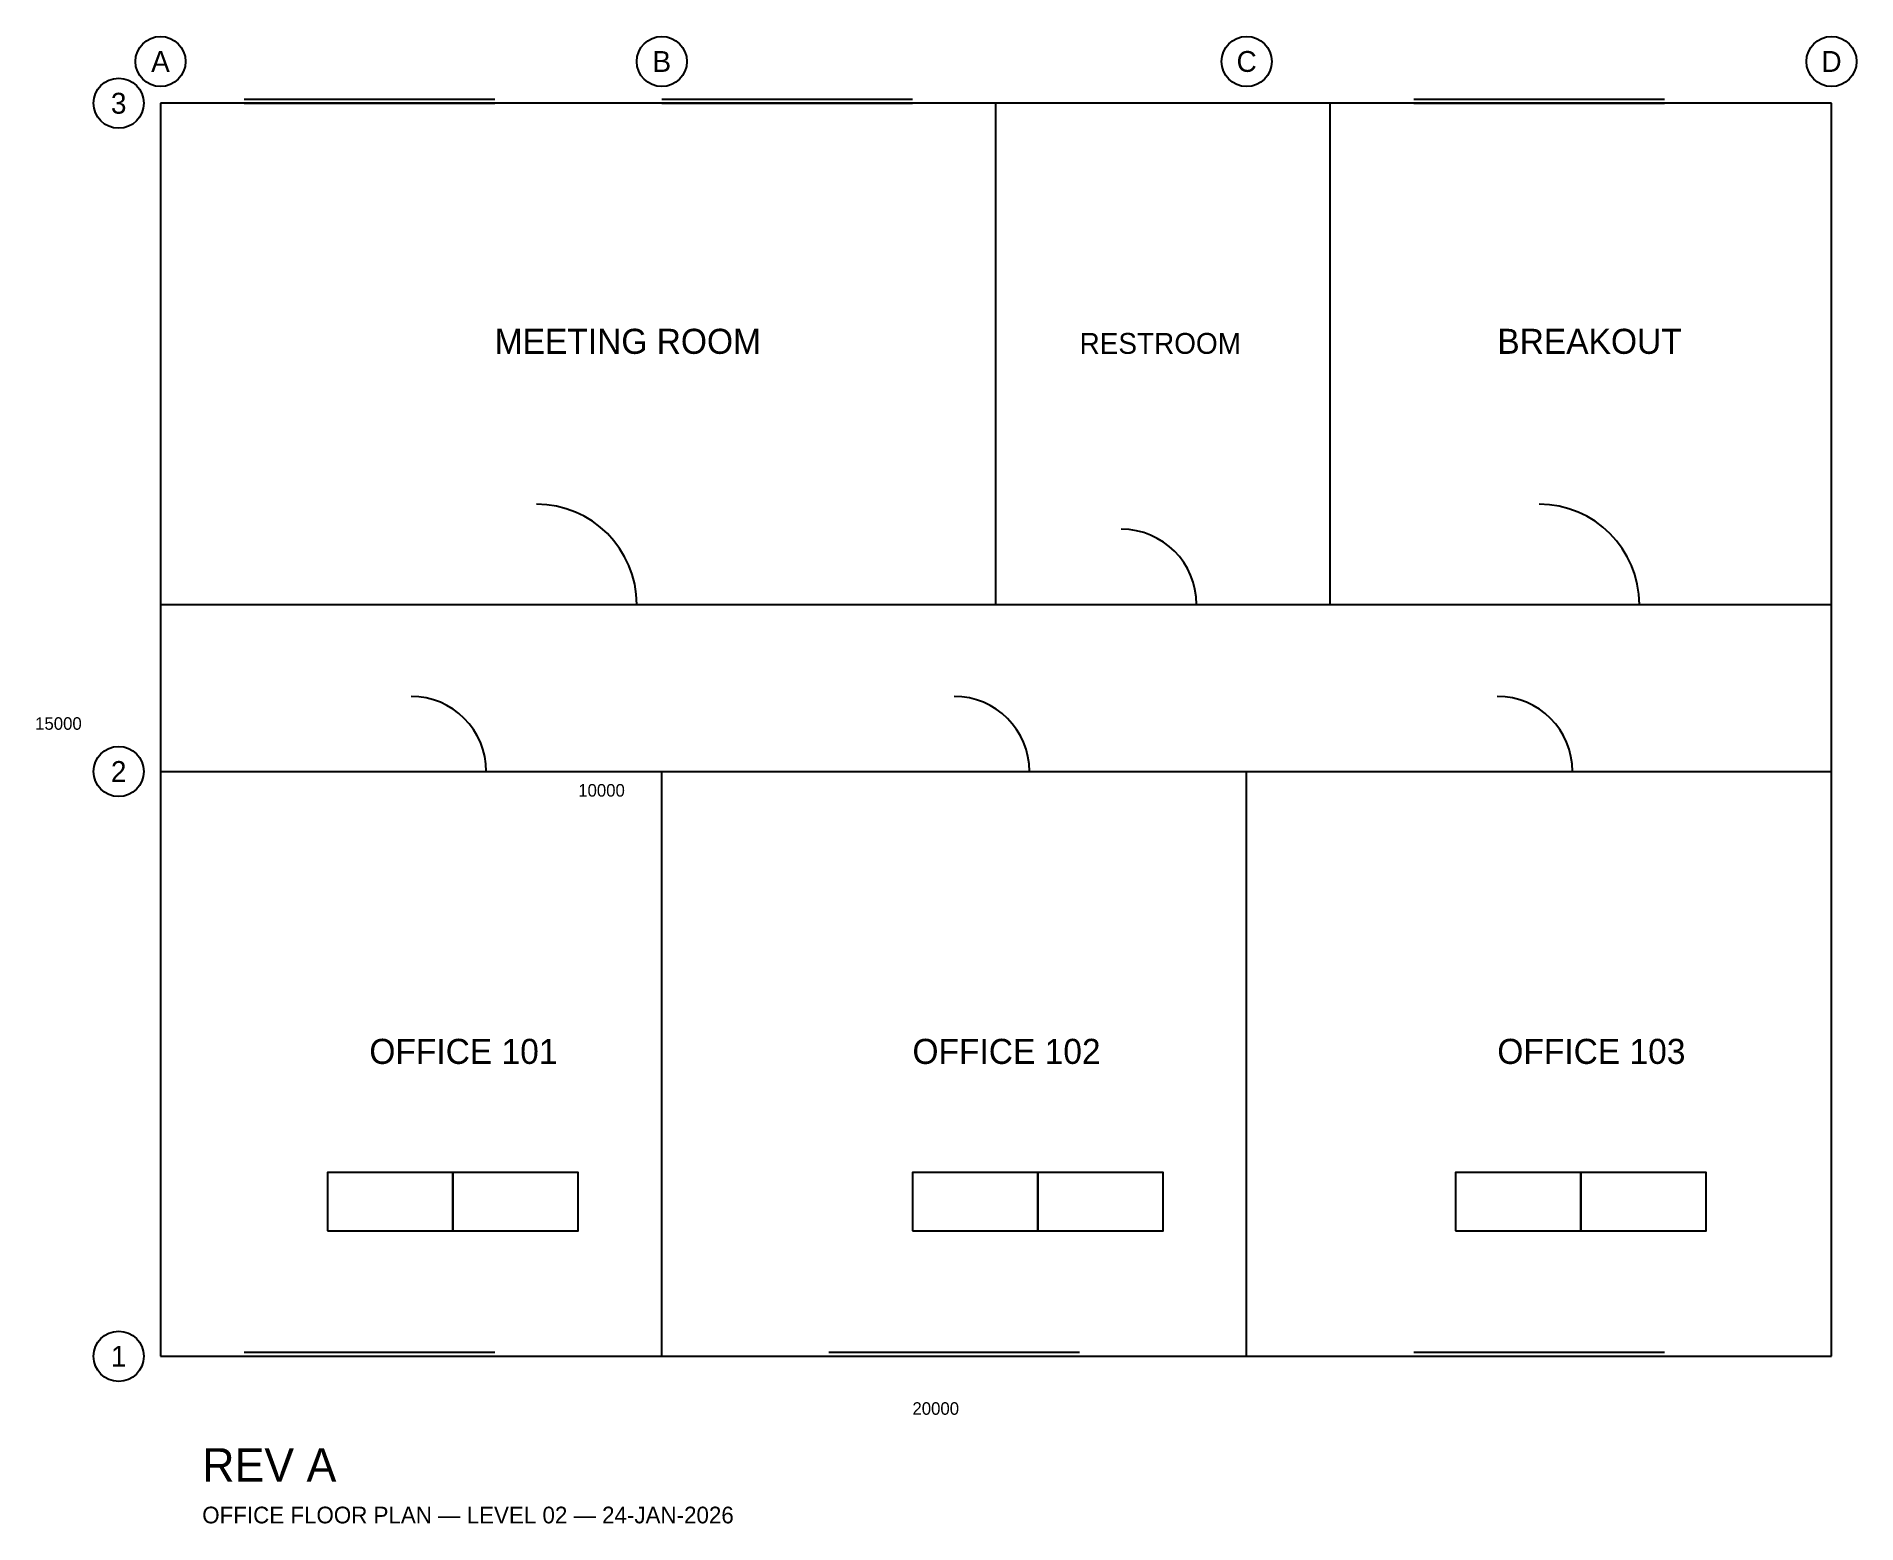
# Model space of a CAD drawing. Header units: metres. Extents: x -1485 to 20300, y -2003 to 15800.
import ezdxf
from ezdxf.enums import TextEntityAlignment as Align

# ---------------------------------------------------------------- set-up
doc = ezdxf.new("R2010")
doc.units = ezdxf.units.M
for name, color, linetype in [('A-ANNO', 2, 'Continuous'), ('A-DIMS', 1, 'Continuous'), ('A-DOOR', 3, 'Continuous'), ('A-FURN', 8, 'Continuous'), ('A-GRID', 9, 'Continuous'), ('A-WALL', 7, 'Continuous'), ('A-WIND', 5, 'Continuous')]:
    doc.layers.add(name, color=color, linetype=linetype)

msp = doc.modelspace()

# ---------------------------------------------------------------- linework, layer by layer
at = {"layer": 'A-DOOR'}
for p, q in [((4500, 9000), (5700, 9000)), ((11500, 9000), (12400, 9000)), ((16500, 9000), (17700, 9000)), ((3000, 7000), (3900, 7000)), ((9500, 7000), (10400, 7000)), ((16000, 7000), (16900, 7000))]:
    msp.add_line(p, q, dxfattribs=at)
for centre, radius in [((4500, 9000), 1200), ((16500, 9000), 1200), ((11500, 9000), 900), ((3000, 7000), 900), ((9500, 7000), 900), ((16000, 7000), 900)]:
    msp.add_arc(centre, radius, 0, 90, dxfattribs=at)
at = {"layer": 'A-FURN'}
for points in [[(2000, 1500), (3500, 1500), (3500, 2200), (2000, 2200), (2000, 1500)], [(3500, 1500), (5000, 1500), (5000, 2200), (3500, 2200), (3500, 1500)], [(9000, 1500), (10500, 1500), (10500, 2200), (9000, 2200), (9000, 1500)], [(10500, 1500), (12000, 1500), (12000, 2200), (10500, 2200), (10500, 1500)], [(15500, 1500), (17000, 1500), (17000, 2200), (15500, 2200), (15500, 1500)], [(17000, 1500), (18500, 1500), (18500, 2200), (17000, 2200), (17000, 1500)]]:
    msp.add_lwpolyline(points, dxfattribs=at)
at = {"layer": 'A-GRID'}
for centre in [(0, 15500), (6000, 15500), (13000, 15500), (20000, 15500), (-500, 15000), (-500, 7000), (-500, 0)]:
    msp.add_circle(centre, 300, dxfattribs=at)
at = {"layer": 'A-WALL'}
for p, q in [((20000, 15000), (0, 15000)), ((0, 15000), (0, 0)), ((10000, 9000), (10000, 15000)), ((14000, 9000), (14000, 15000)), ((20000, 0), (20000, 15000)), ((0, 9000), (20000, 9000)), ((0, 7000), (20000, 7000)), ((6000, 0), (6000, 7000)), ((13000, 0), (13000, 7000)), ((0, 0), (20000, 0))]:
    msp.add_line(p, q, dxfattribs=at)
at = {"layer": 'A-WIND'}
for p, q in [((1000, 15050), (4000, 15050)), ((6000, 15050), (9000, 15050)), ((15000, 15050), (18000, 15050)), ((1000, 15000), (4000, 15000)), ((6000, 15000), (9000, 15000)), ((15000, 15000), (18000, 15000)), ((1000, 50), (4000, 50)), ((1000, 0), (4000, 0)), ((8000, 50), (11000, 50)), ((8000, 0), (11000, 0)), ((15000, 50), (18000, 50)), ((15000, 0), (18000, 0))]:
    msp.add_line(p, q, dxfattribs=at)

# ---------------------------------------------------------------- texts
at = {"layer": 'A-ANNO'}
for s, height, p in [('MEETING ROOM', 300, (4000, 12000)), ('RESTROOM', 250, (11000, 12000)), ('BREAKOUT', 300, (16000, 12000)), ('OFFICE 101', 300, (2500, 3500)), ('OFFICE 102', 300, (9000, 3500)), ('OFFICE 103', 300, (16000, 3500)), ('REV A', 400, (500, -1500)), ('OFFICE FLOOR PLAN — LEVEL 02 — 24-JAN-2026', 200, (500, -2000))]:
    msp.add_text(s, height=height, dxfattribs=at).set_placement(p)
at = {"layer": 'A-DIMS'}
for s, p in [('15000', (-1500, 7500)), ('10000', (5000, 6700)), ('20000', (9000, -700))]:
    msp.add_text(s, height=150, dxfattribs=at).set_placement(p)
at = {"layer": 'A-GRID'}
for s, p in [('A', (0, 15500)), ('B', (6000, 15500)), ('C', (13000, 15500)), ('D', (20000, 15500)), ('3', (-500, 15000)), ('2', (-500, 7000)), ('1', (-500, 0))]:
    msp.add_text(s, height=250, dxfattribs=at).set_placement(p, align=Align.MIDDLE_CENTER)

doc.saveas('drawing.dxf')
